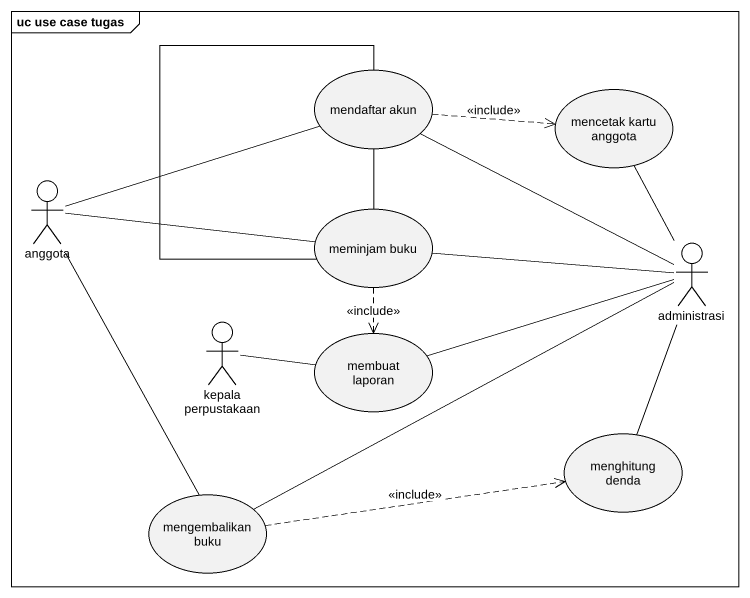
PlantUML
@startuml
mainframe uc use case tugas
rectangle " " as rectangle1
usecase "mendaftar akun" as mendaftar_akun
usecase "mencetak kartu anggota" as mencetak_kartu_anggota
actor anggota
usecase "meminjam buku" as meminjam_buku
actor administrasi
actor "kepala perpustakaan" as kepala_perpustakaan
usecase "membuat laporan" as membuat_laporan
usecase "menghitung denda" as menghitung_denda
usecase "mengembalikan buku" as mengembalikan_buku
mendaftar_akun .right.> mencetak_kartu_anggota : <<include>>
anggota -right- mendaftar_akun
anggota -right- meminjam_buku
anggota -- mengembalikan_buku
meminjam_buku ..> membuat_laporan : <<include>>
administrasi -left- mendaftar_akun
administrasi -up- mencetak_kartu_anggota
administrasi -left- meminjam_buku
administrasi -left- membuat_laporan
administrasi -- menghitung_denda
administrasi -left- mengembalikan_buku
membuat_laporan -left- kepala_perpustakaan
mengembalikan_buku .right.> menghitung_denda : <<include>>
@enduml
